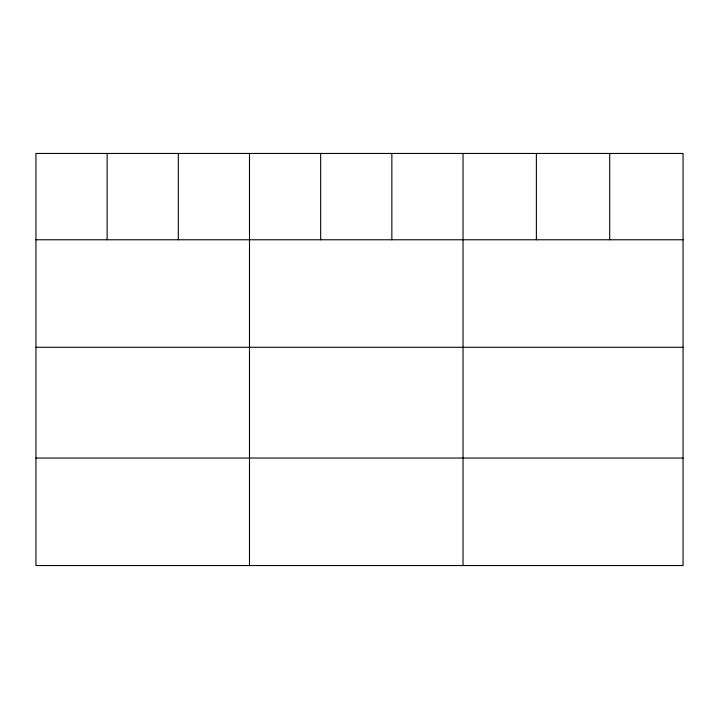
<?xml version="1.0" encoding="UTF-8"?>
<svg xmlns="http://www.w3.org/2000/svg" width="719" height="719" viewBox="0 0 719 719"><rect width="100%" height="100%" fill="white"/><g stroke="black" fill="none" stroke-linecap="round" stroke-linejoin="round"><path stroke-width="1.08" d="M683.05 239.769L683.05 565.547L35.95 565.547L35.95 153.453L683.05 153.453L683.05 239.769L35.95 239.769M35.95 347.277L683.05 347.277M35.95 458.039L683.05 458.039M609.712 153.453L609.712 239.769M536.374 153.453L536.374 239.769M463.036 153.453L463.036 565.547M391.855 153.453L391.855 239.769M320.674 153.453L320.674 239.769M249.493 153.453L249.493 565.547M178.312 153.453L178.312 239.769M107.131 153.453L107.131 239.769"/></g></svg>
